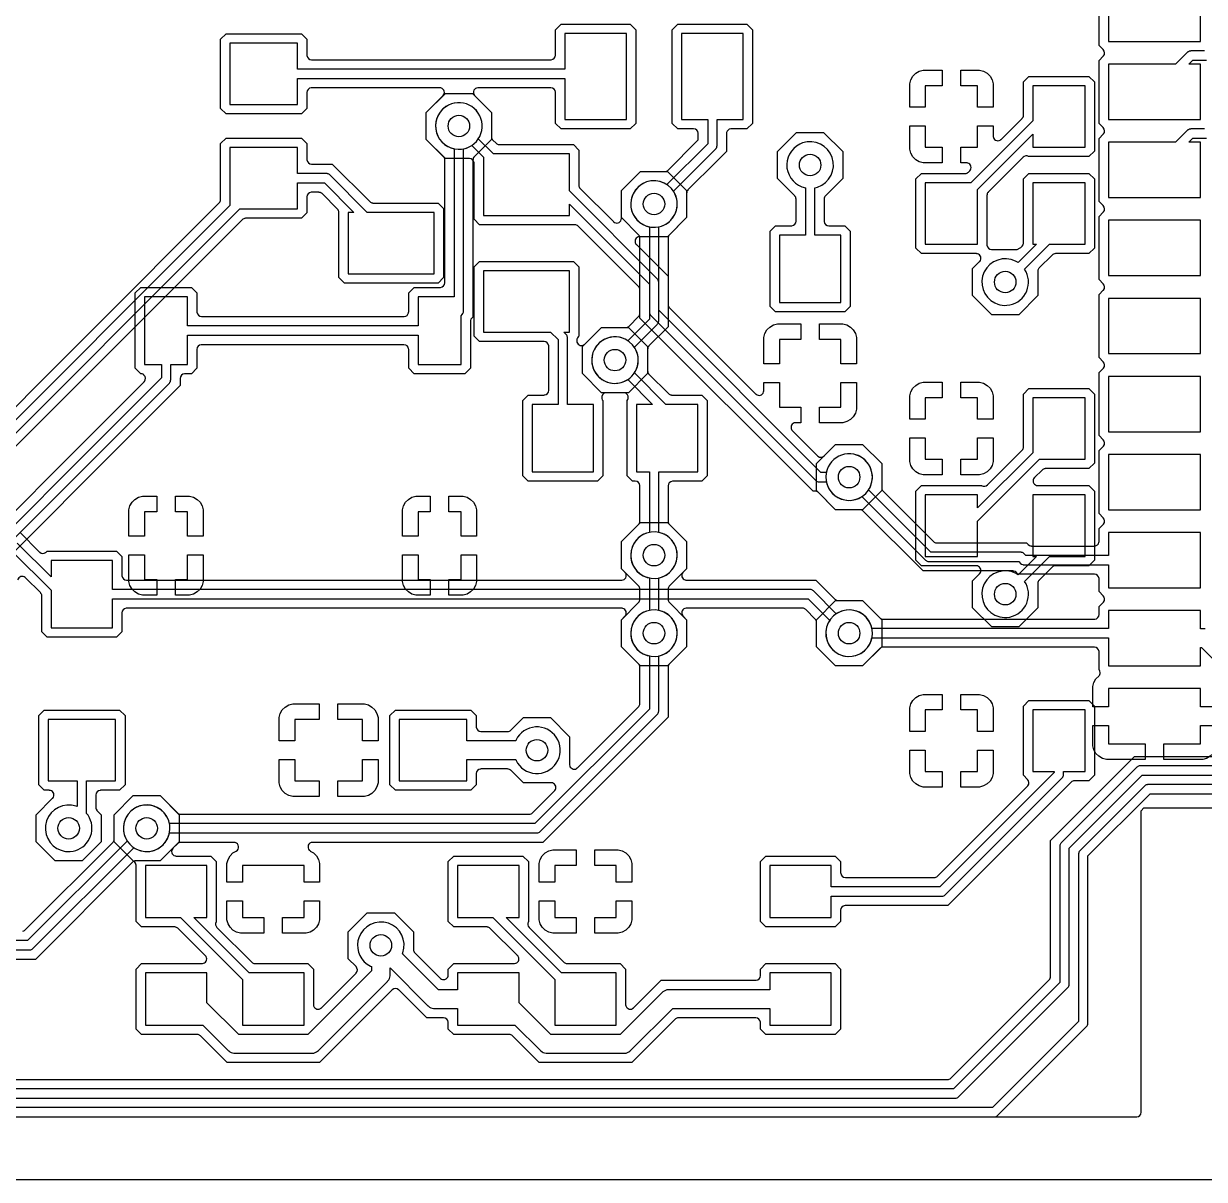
# Model space of a CAD drawing. Header units: millimetres. Extents: x 0 to 122, y 0 to 48.
# Drawn here: x 36.1 to 55.31, y 0 to 18.81 of the extents above; entities that cross this region are included whole.
import ezdxf

# ---------------------------------------------------------------- set-up
doc = ezdxf.new("R2010")
doc.units = ezdxf.units.MM

msp = doc.modelspace()

# ---------------------------------------------------------------- linework, layer by layer
at = {"layer": '16_copper'}
msp.add_lwpolyline([(53.75, 19.42), (53.75, 18.52), (55.25, 18.52), (55.25, 19.42)], dxfattribs=at)
for points in [[(55.504, 7.692), (55.25, 7.692), (55.25, 7.99), (53.75, 7.99), (53.75, 7.692), (53.496, 7.692), (53.496, 8.023), (53.513, 8.088), (53.547, 8.146), (53.594, 8.193, 0.071785), (53.607, 8.21), (53.609, 8.216, 0.200634), (53.603, 8.288), (53.601, 8.293), (53.598, 8.296), (53.598, 8.585), (53.597, 8.591, 0.392588), (53.521, 8.661), (50.083, 8.661), (50.075, 8.66), (50.066, 8.66, 0.087654), (50.042, 8.649), (50.036, 8.644), (50.029, 8.639), (49.75, 8.359), (49.31, 8.359), (48.999, 8.67), (48.999, 9.11), (49.31, 9.421), (49.75, 9.421), (50.029, 9.141), (50.036, 9.136), (50.043, 9.13, 0.087651), (50.067, 9.12), (50.075, 9.12), (50.083, 9.119), (53.521, 9.119), (53.527, 9.119, 0.392588), (53.598, 9.195), (53.598, 9.323), (53.666, 9.391), (53.669, 9.396, 0.39257), (53.666, 9.499), (53.598, 9.567), (53.598, 9.775), (53.597, 9.781, 0.392588), (53.521, 9.851), (52.278, 9.851), (52.249, 9.881, 0.144312), (52.211, 9.901), (52.204, 9.902), (52.195, 9.903), (50.734, 9.903), (49.76, 10.877), (49.753, 10.882), (49.746, 10.888, 0.087651), (49.722, 10.898), (49.714, 10.898), (49.706, 10.899), (49.31, 10.899), (48.999, 11.21), (48.999, 11.65), (49.31, 11.961), (49.75, 11.961), (50.061, 11.65), (50.061, 11.254), (50.062, 11.246), (50.062, 11.237, 0.087654), (50.073, 11.213), (50.078, 11.207), (50.083, 11.2), (50.901, 10.383), (50.907, 10.378), (50.914, 10.372, 0.087651), (50.938, 10.362), (50.946, 10.362), (50.954, 10.36), (52.416, 10.36), (52.446, 10.331, 0.144304), (52.483, 10.31), (52.491, 10.31), (52.499, 10.309), (53.521, 10.309), (53.527, 10.309, 0.334879), (53.595, 10.369), (53.597, 10.374), (53.597, 10.378), (53.597, 10.378), (53.597, 10.38), (53.598, 10.385), (53.598, 10.593), (53.666, 10.661), (53.669, 10.666, 0.39257), (53.666, 10.769), (53.598, 10.837), (53.598, 11.863), (53.666, 11.931), (53.669, 11.936, 0.39257), (53.666, 12.039), (53.598, 12.107), (53.598, 13.133), (53.666, 13.201), (53.669, 13.206, 0.39257), (53.666, 13.309), (53.598, 13.377), (53.598, 14.403), (53.666, 14.471), (53.669, 14.476, 0.39257), (53.666, 14.579), (53.598, 14.647), (53.598, 15.673), (53.666, 15.741), (53.669, 15.746, 0.39257), (53.666, 15.849), (53.598, 15.917), (53.598, 16.943), (53.666, 17.011), (53.669, 17.016, 0.39257), (53.666, 17.119), (53.598, 17.187), (53.598, 18.213), (53.666, 18.281), (53.669, 18.286, 0.39257), (53.666, 18.389), (53.598, 18.457), (53.598, 19.264)], [(55.313, 18.368), (55.091, 18.368), (55.083, 18.366), (55.075, 18.366, 0.087654), (55.05, 18.355), (55.044, 18.351), (55.038, 18.345), (54.842, 18.15), (53.75, 18.15), (53.75, 17.25), (55.25, 17.25), (55.25, 18.15), (55.058, 18.15), (55.123, 18.215), (55.345, 18.215)], [(34.606, 9.099), (38.469, 12.961), (38.474, 12.968), (38.479, 12.974, 0.087651), (38.489, 12.999), (38.49, 13.006), (38.491, 13.015), (38.491, 13.265), (38.765, 13.265), (38.765, 13.739), (42.515, 13.739), (42.515, 13.265), (43.215, 13.265), (43.215, 14.057), (43.234, 14.076, 0.144304), (43.254, 14.114), (43.255, 14.121), (43.256, 14.13), (43.256, 16.774), (43.302, 16.786, 1), (43.058, 17.504), (43.012, 17.485, 0.714263), (43.104, 16.774), (43.104, 14.365), (42.515, 14.365), (42.515, 13.891), (38.765, 13.891), (38.765, 14.365), (38.065, 14.365), (38.065, 13.265), (38.339, 13.265), (38.339, 13.047), (34.499, 9.206)], [(34.52, 9.443), (38.059, 12.983), (38.061, 12.985), (38.063, 12.987, 0.405082), (38.056, 13.092), (38.051, 13.098), (38.048, 13.099), (38.046, 13.101, 0.05375), (38.026, 13.11), (38.017, 13.111), (38.01, 13.112, 0.0129), (38.005, 13.113), (38.002, 13.113), (37.913, 13.202), (37.913, 14.428), (38.002, 14.517), (38.828, 14.517), (38.917, 14.428), (38.917, 14.12), (38.918, 14.114, 0.392588), (38.994, 14.044), (42.286, 14.044), (42.292, 14.044, 0.334879), (42.36, 14.104), (42.362, 14.109), (42.362, 14.112), (42.362, 14.112), (42.362, 14.115), (42.363, 14.12), (42.363, 14.428), (42.452, 14.517), (42.875, 14.517), (42.881, 14.518, 0.392588), (42.951, 14.594), (42.951, 16.592), (42.95, 16.6), (42.95, 16.609, 0.087654), (42.939, 16.633), (42.934, 16.639), (42.929, 16.646), (42.649, 16.925), (42.649, 17.365), (42.96, 17.676), (43.4, 17.676), (43.711, 17.365), (43.711, 16.925), (43.431, 16.646), (43.426, 16.639), (43.42, 16.632, 0.087651), (43.41, 16.608), (43.41, 16.6), (43.409, 16.592), (43.409, 14.035), (43.39, 14.016, 0.144309), (43.369, 13.979), (43.369, 13.971), (43.367, 13.963), (43.367, 13.202), (43.278, 13.113), (42.452, 13.113), (42.363, 13.202), (42.363, 13.51), (42.362, 13.516, 0.392588), (42.286, 13.586), (38.994, 13.586), (38.988, 13.586, 0.392588), (38.917, 13.51), (38.917, 13.202), (38.828, 13.113), (38.72, 13.113), (38.714, 13.112, 0.392588), (38.644, 13.036), (38.644, 12.92), (34.843, 9.12)], [(55.313, 17.098), (55.091, 17.098), (55.083, 17.096), (55.075, 17.096, 0.087654), (55.05, 17.085), (55.044, 17.081), (55.038, 17.075), (54.842, 16.88), (53.75, 16.88), (53.75, 15.98), (55.25, 15.98), (55.25, 16.88), (55.058, 16.88), (55.123, 16.945), (55.345, 16.945)], [(55.325, 8.962), (55.25, 8.962), (55.25, 9.26), (53.75, 9.26), (53.75, 8.966), (49.901, 8.966), (49.889, 9.012, 1), (49.171, 8.768), (49.19, 8.722, 0.714263), (49.901, 8.814), (53.75, 8.814), (53.75, 8.36), (55.25, 8.36), (55.25, 8.658), (55.262, 8.658), (56.162, 7.757)], [(36.086, 4.04, 0.087654), (36.11, 4.051), (36.116, 4.056), (36.123, 4.061), (37.547, 5.485), (37.552, 5.492), (37.558, 5.499, 0.087651), (37.568, 5.523), (37.568, 5.531), (37.569, 5.539), (37.569, 5.935), (37.88, 6.246), (38.32, 6.246), (38.631, 5.935), (38.631, 5.495), (38.32, 5.184), (37.924, 5.184), (37.916, 5.183), (37.907, 5.183, 0.087654), (37.883, 5.172), (37.877, 5.167), (37.87, 5.162), (36.29, 3.581), (31.059, 3.581)], [(32.003, 1.016), (54.204, 1.016), (54.209, 1.017, 0.392588), (54.28, 1.092), (54.28, 6.001), (54.324, 6.045), (72.676, 6.045)]]:
    msp.add_lwpolyline(points, format="xyb", dxfattribs=at)
for points in [[(45.5, 12.804), (45.189, 13.115), (45.189, 13.555), (45.5, 13.866), (45.896, 13.866), (45.904, 13.867), (45.913, 13.867, 0.087654), (45.937, 13.878), (45.943, 13.883), (45.95, 13.888), (46.104, 14.042), (46.109, 14.049), (46.115, 14.056, 0.087651), (46.125, 14.08), (46.125, 14.088), (46.126, 14.096), (46.126, 15.322), (46.125, 15.33), (46.125, 15.339, 0.087654), (46.114, 15.363), (46.109, 15.369), (46.104, 15.376), (45.824, 15.655), (45.824, 16.095), (46.135, 16.406), (46.575, 16.406), (46.886, 16.095), (46.886, 15.655), (46.606, 15.376), (46.601, 15.369), (46.595, 15.362, 0.087651), (46.585, 15.338), (46.585, 15.33), (46.584, 15.322), (46.584, 13.875), (46.273, 13.565), (46.272, 13.563), (46.271, 13.563), (46.27, 13.56), (46.268, 13.558), (46.262, 13.551, 0.087651), (46.252, 13.527), (46.252, 13.519), (46.251, 13.511), (46.251, 13.115), (45.94, 12.804)], [(45.794, 12.963, 0.532534), (46.036, 13.544), (46.409, 13.916), (46.414, 13.923), (46.419, 13.929, 0.087651), (46.429, 13.954), (46.43, 13.961), (46.431, 13.97), (46.431, 15.504), (46.477, 15.516, 1), (46.233, 16.234), (46.187, 16.215, 0.714263), (46.279, 15.504), (46.279, 14.002), (45.929, 13.651), (45.888, 13.675, 1), (45.552, 12.995), (45.598, 12.976, 0.09849), (45.745, 12.957)], [(55.25, 10.53), (53.75, 10.53), (53.75, 10.156), (52.405, 10.156), (52.375, 10.186), (52.368, 10.191), (52.362, 10.196, 0.087651), (52.337, 10.206), (52.33, 10.207), (52.321, 10.208), (50.86, 10.208), (49.846, 11.221), (49.87, 11.262, 1), (49.19, 11.598), (49.171, 11.552, 0.714262), (49.739, 11.114), (50.774, 10.078), (50.781, 10.073), (50.788, 10.067, 0.087651), (50.812, 10.057), (50.82, 10.057), (50.828, 10.056), (52.29, 10.056), (52.319, 10.026, 0.144304), (52.357, 10.006), (52.364, 10.005), (52.373, 10.004), (53.75, 10.004), (53.75, 9.63), (55.25, 9.63)], [(46.135, 8.359), (45.824, 8.67), (45.824, 9.11), (46.104, 9.389), (46.109, 9.396), (46.115, 9.403, 0.087651), (46.125, 9.427), (46.125, 9.435), (46.126, 9.443), (46.126, 9.607), (46.125, 9.615), (46.125, 9.624, 0.087654), (46.114, 9.648), (46.109, 9.654), (46.104, 9.661), (45.824, 9.94), (45.824, 10.38), (46.135, 10.691), (46.575, 10.691), (46.886, 10.38), (46.886, 9.94), (46.606, 9.661), (46.601, 9.654), (46.595, 9.647, 0.087651), (46.585, 9.623), (46.585, 9.615), (46.584, 9.607), (46.584, 9.443), (46.585, 9.435), (46.585, 9.426, 0.087654), (46.596, 9.402), (46.601, 9.396), (46.606, 9.389), (46.886, 9.11), (46.886, 8.67), (46.575, 8.359)], [(46.429, 8.518, 0.818106), (46.431, 9.261), (46.431, 9.789), (46.477, 9.801, 1), (46.233, 10.519), (46.187, 10.5, 0.714263), (46.279, 9.789), (46.279, 9.261), (46.233, 9.249, 0.876976), (46.38, 8.512)], [(29.284, 3.438, 0.301666), (29.581, 3.734), (36.195, 3.734), (36.203, 3.735), (36.212, 3.736, 0.087654), (36.236, 3.746), (36.242, 3.751), (36.249, 3.756), (37.891, 5.399), (37.932, 5.375, 1), (38.268, 6.055), (38.222, 6.074, 0.714262), (37.784, 5.506), (36.163, 3.886), (29.581, 3.886), (29.569, 3.932, 1), (28.851, 3.688), (28.87, 3.642, 0.303347), (29.235, 3.432)]]:
    msp.add_lwpolyline(points, format="xyb", close=True, dxfattribs=at)
for points in [[(55.25, 15.61), (53.75, 15.61), (53.75, 14.71), (55.25, 14.71)], [(55.25, 14.34), (53.75, 14.34), (53.75, 13.44), (55.25, 13.44)], [(55.25, 13.07), (53.75, 13.07), (53.75, 12.17), (55.25, 12.17)], [(55.25, 11.8), (53.75, 11.8), (53.75, 10.9), (55.25, 10.9)], [(37.811, 10.467), (37.811, 10.898), (37.828, 10.963), (37.862, 11.021), (37.909, 11.068), (37.967, 11.102), (38.032, 11.119), (38.263, 11.119), (38.263, 10.865), (38.065, 10.865), (38.065, 10.467)], [(38.765, 10.467), (38.765, 10.865), (38.567, 10.865), (38.567, 11.119), (38.798, 11.119), (38.863, 11.102), (38.921, 11.068), (38.968, 11.021), (39.002, 10.963), (39.019, 10.898), (39.019, 10.467)], [(42.261, 10.467), (42.261, 10.898), (42.278, 10.963), (42.312, 11.021), (42.359, 11.068), (42.417, 11.102), (42.482, 11.119), (42.713, 11.119), (42.713, 10.865), (42.515, 10.865), (42.515, 10.467)], [(43.215, 10.467), (43.215, 10.865), (43.017, 10.865), (43.017, 11.119), (43.248, 11.119), (43.313, 11.102), (43.371, 11.068), (43.418, 11.021), (43.452, 10.963), (43.469, 10.898), (43.469, 10.467)], [(38.032, 9.511), (37.967, 9.528), (37.909, 9.562), (37.862, 9.609), (37.828, 9.667), (37.811, 9.732), (37.811, 10.163), (38.065, 10.163), (38.065, 9.765), (38.263, 9.765), (38.263, 9.511)], [(38.567, 9.511), (38.567, 9.765), (38.765, 9.765), (38.765, 10.163), (39.019, 10.163), (39.019, 9.732), (39.002, 9.667), (38.968, 9.609), (38.921, 9.562), (38.863, 9.528), (38.798, 9.511)], [(42.482, 9.511), (42.417, 9.528), (42.359, 9.562), (42.312, 9.609), (42.278, 9.667), (42.261, 9.732), (42.261, 10.163), (42.515, 10.163), (42.515, 9.765), (42.713, 9.765), (42.713, 9.511)], [(43.017, 9.511), (43.017, 9.765), (43.215, 9.765), (43.215, 10.163), (43.469, 10.163), (43.469, 9.732), (43.452, 9.667), (43.418, 9.609), (43.371, 9.562), (43.313, 9.528), (43.248, 9.511)], [(53.717, 6.836), (53.652, 6.853), (53.594, 6.887), (53.547, 6.934), (53.513, 6.992), (53.496, 7.057), (53.496, 7.388), (53.75, 7.388), (53.75, 7.09), (54.348, 7.09), (54.348, 6.836)], [(54.652, 6.836), (54.652, 7.09), (55.25, 7.09), (55.25, 7.388), (55.504, 7.388), (55.504, 7.057), (55.487, 6.992), (55.453, 6.934), (55.406, 6.887), (55.348, 6.853), (55.283, 6.836)]]:
    msp.add_lwpolyline(points, close=True, dxfattribs=at)
at = {"layer": '1_copper'}
for points in [[(49.31, 10.899), (49.031, 11.179), (49.024, 11.184), (49.017, 11.19, 0.087651), (48.993, 11.2), (48.985, 11.2), (48.977, 11.201), (48.945, 11.201), (46.126, 14.02), (46.126, 14.479), (46.125, 14.487), (46.125, 14.496, 0.087654), (46.114, 14.52), (46.109, 14.526), (46.104, 14.533), (45.121, 15.515), (45.115, 15.52), (45.108, 15.526, 0.087651), (45.084, 15.536), (45.076, 15.536), (45.068, 15.538), (43.517, 15.538), (43.428, 15.627), (43.428, 16.538), (43.427, 16.544, 0.392588), (43.351, 16.614), (42.96, 16.614), (42.649, 16.925), (42.649, 17.365), (42.921, 17.636), (42.923, 17.639), (42.925, 17.64, 0.54841), (42.888, 17.764), (42.879, 17.765), (42.872, 17.766, 0.01577), (42.867, 17.766), (40.784, 17.766), (40.778, 17.766, 0.392588), (40.707, 17.69), (40.707, 17.432), (40.618, 17.343), (39.392, 17.343), (39.303, 17.432), (39.303, 18.558), (39.392, 18.647), (40.618, 18.647), (40.707, 18.558), (40.707, 18.3), (40.708, 18.294, 0.392588), (40.784, 18.224), (44.676, 18.224), (44.682, 18.224, 0.392588), (44.753, 18.3), (44.753, 18.713), (44.842, 18.802), (45.968, 18.802), (46.057, 18.713), (46.057, 17.187), (45.968, 17.098), (44.842, 17.098), (44.753, 17.187), (44.753, 17.69), (44.752, 17.696, 0.392588), (44.676, 17.766), (43.493, 17.766), (43.49, 17.766), (43.487, 17.766, 0.54841), (43.426, 17.653), (43.432, 17.646), (43.436, 17.64, 0.015772), (43.439, 17.636), (43.711, 17.365), (43.711, 16.969), (43.712, 16.961), (43.712, 16.952, 0.087664), (43.723, 16.928), (43.728, 16.922), (43.733, 16.915), (43.784, 16.865), (43.79, 16.86), (43.797, 16.854, 0.087651), (43.821, 16.844), (43.829, 16.844), (43.837, 16.842), (45.043, 16.842), (45.132, 16.753), (45.132, 16.182), (45.134, 16.174), (45.134, 16.166, 0.087654), (45.145, 16.141), (45.149, 16.136), (45.155, 16.129), (45.694, 15.589), (45.697, 15.587), (45.698, 15.585, 0.54841), (45.822, 15.622), (45.823, 15.631), (45.824, 15.638, 0.01577), (45.824, 15.643), (45.824, 16.095), (46.135, 16.406), (46.531, 16.406), (46.539, 16.407), (46.548, 16.407, 0.087654), (46.572, 16.418), (46.578, 16.423), (46.585, 16.428), (47.054, 16.897), (47.059, 16.904), (47.065, 16.911, 0.087651), (47.075, 16.935), (47.075, 16.943), (47.076, 16.951), (47.076, 17.021), (47.076, 17.027, 0.392588), (47, 17.098), (46.742, 17.098), (46.653, 17.187), (46.653, 18.713), (46.742, 18.802), (47.868, 18.802), (47.957, 18.713), (47.957, 17.187), (47.868, 17.098), (47.61, 17.098), (47.604, 17.097, 0.334879), (47.536, 17.037), (47.534, 17.032), (47.534, 17.029), (47.534, 17.028), (47.534, 17.027), (47.534, 17.021), (47.534, 16.73), (47.377, 16.574), (47.377, 16.574), (46.908, 16.105), (46.903, 16.098), (46.897, 16.091, 0.087651), (46.887, 16.067), (46.887, 16.059), (46.886, 16.051), (46.886, 15.655), (46.575, 15.344), (46.123, 15.344), (46.12, 15.344), (46.117, 15.344, 0.54841), (46.056, 15.231), (46.062, 15.224), (46.066, 15.218, 0.015772), (46.069, 15.214), (46.584, 14.7), (46.584, 14.241), (46.585, 14.233), (46.585, 14.224, 0.087654), (46.596, 14.2), (46.601, 14.194), (46.606, 14.187), (48.011, 12.782), (48.013, 12.781), (48.015, 12.779, 0.54841), (48.138, 12.816), (48.139, 12.824), (48.141, 12.831, 0.01577), (48.141, 12.836), (48.141, 12.968), (48.395, 12.968), (48.395, 12.57), (48.743, 12.57), (48.743, 12.316), (48.661, 12.316), (48.658, 12.316), (48.656, 12.316, 0.54841), (48.595, 12.203), (48.6, 12.196), (48.604, 12.189, 0.015772), (48.607, 12.186), (49.018, 11.776), (49.022, 11.772, 0.39257), (49.125, 11.776), (49.31, 11.961), (49.75, 11.961), (50.061, 11.65), (50.061, 11.21), (49.75, 10.899)], [(46.429, 15.503, 0.532534), (46.671, 16.084), (47.359, 16.771), (47.364, 16.778), (47.369, 16.784, 0.087651), (47.379, 16.809), (47.38, 16.816), (47.381, 16.825), (47.381, 17.25), (47.805, 17.25), (47.805, 18.65), (46.805, 18.65), (46.805, 17.25), (47.229, 17.25), (47.229, 16.857), (46.564, 16.191), (46.523, 16.215, 1), (46.187, 15.535), (46.233, 15.516, 0.09849), (46.38, 15.497)], [(51.85, 14.074), (51.539, 14.385), (51.539, 14.825), (51.652, 14.938), (51.654, 14.94), (51.656, 14.942, 0.54841), (51.619, 15.065), (51.61, 15.066), (51.603, 15.067, 0.015781), (51.598, 15.068), (50.707, 15.068), (50.618, 15.157), (50.618, 16.283), (50.707, 16.372), (51.418, 16.372), (51.426, 16.374), (51.434, 16.374, 0.069383), (51.459, 16.385), (51.464, 16.389), (51.471, 16.395), (51.493, 16.416, 0.572911), (51.459, 16.543), (51.451, 16.544), (51.444, 16.546, 0.015791), (51.439, 16.546), (51.347, 16.546), (51.347, 16.8), (51.62, 16.8), (51.62, 17.148), (51.874, 17.148), (51.874, 16.981), (51.874, 16.978), (51.874, 16.976, 0.54841), (51.987, 16.915), (51.994, 16.92), (52.001, 16.924, 0.015772), (52.004, 16.927), (52.345, 17.269), (52.348, 17.272), (52.349, 17.273), (52.351, 17.276), (52.356, 17.282, 0.01577), (52.358, 17.286), (52.36, 17.29), (52.361, 17.291), (52.362, 17.296), (52.365, 17.302, 0.015767), (52.366, 17.306), (52.366, 17.31), (52.367, 17.312), (52.367, 17.317), (52.368, 17.322), (52.368, 17.863), (52.457, 17.952), (53.433, 17.952), (53.522, 17.863), (53.522, 16.737), (53.433, 16.648), (52.453, 16.648), (52.45, 16.65, 0.332584), (52.36, 16.637), (51.795, 16.071), (51.79, 16.065), (51.784, 16.058, 0.087651), (51.774, 16.034), (51.774, 16.026), (51.772, 16.018), (51.772, 15.212), (51.773, 15.206, 0.392588), (51.849, 15.136), (52.246, 15.136), (52.254, 15.137), (52.263, 15.137, 0.087664), (52.287, 15.148), (52.293, 15.153), (52.3, 15.158, 0.33033), (52.366, 15.241), (52.366, 15.249), (52.368, 15.257), (52.368, 16.283), (52.457, 16.372), (53.433, 16.372), (53.522, 16.283), (53.522, 15.157), (53.433, 15.068), (52.887, 15.068), (52.879, 15.066), (52.871, 15.066, 0.087654), (52.846, 15.055), (52.841, 15.051), (52.834, 15.045), (52.623, 14.835), (52.618, 14.828), (52.612, 14.821, 0.087664), (52.602, 14.797), (52.602, 14.789), (52.601, 14.781), (52.601, 14.385), (52.29, 14.074)], [(49.604, 11.058, 1), (49.456, 11.802), (49.408, 11.789, 0.2663), (49.159, 11.506), (49.072, 11.506), (46.431, 14.147), (46.431, 14.605), (46.43, 14.613), (46.429, 14.622, 0.087654), (46.419, 14.646), (46.414, 14.652), (46.409, 14.659), (44.98, 16.088), (44.98, 16.69), (43.743, 16.69), (43.496, 16.936), (43.52, 16.977, 1), (42.84, 17.313), (42.821, 17.267, 0.714262), (43.389, 16.829), (43.58, 16.637), (43.58, 15.69), (44.98, 15.69), (44.98, 15.872), (46.279, 14.573), (46.279, 14.115), (46.28, 14.107), (46.281, 14.098, 0.087654), (46.291, 14.074), (46.296, 14.068), (46.301, 14.061), (48.986, 11.376), (48.993, 11.371), (48.999, 11.366, 0.087651), (49.024, 11.356), (49.031, 11.355), (49.04, 11.354), (49.159, 11.354), (49.171, 11.308, 0.339454), (49.555, 11.052)], [(48.332, 14.118), (48.243, 14.207), (48.243, 15.433), (48.332, 15.522), (48.59, 15.522), (48.596, 15.523, 0.392588), (48.666, 15.599), (48.666, 15.957), (48.666, 15.963, 0.000083), (48.666, 15.963), (48.665, 15.965), (48.665, 15.974, 0.087654), (48.654, 15.998), (48.649, 16.004), (48.644, 16.011), (48.364, 16.29), (48.364, 16.73), (48.675, 17.041), (49.115, 17.041), (49.426, 16.73), (49.426, 16.29), (49.146, 16.011), (49.141, 16.004), (49.135, 15.997, 0.087651), (49.125, 15.973), (49.125, 15.965), (49.124, 15.957), (49.124, 15.599), (49.124, 15.593, 0.392588), (49.2, 15.522), (49.458, 15.522), (49.547, 15.433), (49.547, 14.207), (49.458, 14.118)], [(49.395, 15.37), (48.971, 15.37), (48.971, 16.139), (49.017, 16.151, 1), (48.773, 16.869), (48.727, 16.85, 0.714263), (48.819, 16.139), (48.819, 15.37), (48.395, 15.37), (48.395, 14.27), (49.395, 14.27)], [(52.144, 14.233, 0.532534), (52.386, 14.814), (52.793, 15.22), (53.37, 15.22), (53.37, 16.22), (52.52, 16.22), (52.52, 15.22), (52.577, 15.22), (52.279, 14.921), (52.238, 14.945, 1), (51.902, 14.265), (51.948, 14.246, 0.09849), (52.095, 14.227)], [(45.37, 12.615), (44.946, 12.615), (44.946, 13.7), (44.945, 13.708), (44.944, 13.717, 0.087654), (44.934, 13.741), (44.929, 13.747), (44.924, 13.754), (44.888, 13.79), (44.98, 13.79), (44.98, 14.79), (43.58, 14.79), (43.58, 13.79), (44.672, 13.79), (44.794, 13.668), (44.794, 12.615), (44.37, 12.615), (44.37, 11.515), (45.37, 11.515)], [(46.429, 9.788, 0.818106), (46.431, 10.531), (46.431, 11.515), (47.07, 11.515), (47.07, 12.615), (46.548, 12.615), (46.036, 13.126), (46.06, 13.167, 1), (45.38, 13.503), (45.361, 13.457, 0.714262), (45.929, 13.019), (46.332, 12.615), (46.07, 12.615), (46.07, 11.515), (46.279, 11.515), (46.279, 10.531), (46.233, 10.519, 0.876976), (46.38, 9.782)], [(51.85, 8.994), (51.539, 9.305), (51.539, 9.745), (51.652, 9.858), (51.654, 9.86), (51.656, 9.862, 0.54841), (51.619, 9.985), (51.61, 9.986), (51.603, 9.987, 0.015781), (51.598, 9.988), (50.707, 9.988), (50.618, 10.077), (50.618, 11.203), (50.707, 11.292), (51.687, 11.292), (51.69, 11.29, 0.280664), (51.78, 11.303), (52.345, 11.869), (52.35, 11.875), (52.356, 11.882, 0.087651), (52.366, 11.906), (52.366, 11.914), (52.368, 11.922), (52.368, 12.783), (52.457, 12.872), (53.433, 12.872), (53.522, 12.783), (53.522, 11.657), (53.433, 11.568), (52.722, 11.568), (52.714, 11.566), (52.706, 11.566, 0.087654), (52.681, 11.555), (52.676, 11.551), (52.669, 11.545), (52.546, 11.422), (52.544, 11.42), (52.542, 11.418, 0.54841), (52.579, 11.295), (52.588, 11.294), (52.595, 11.293, 0.01577), (52.6, 11.292), (53.433, 11.292), (53.522, 11.203), (53.522, 10.077), (53.433, 9.988), (52.887, 9.988), (52.879, 9.986), (52.871, 9.986, 0.087654), (52.846, 9.975), (52.841, 9.971), (52.834, 9.965), (52.623, 9.755), (52.622, 9.753), (52.621, 9.753), (52.62, 9.75), (52.618, 9.748), (52.612, 9.741, 0.087651), (52.602, 9.717), (52.602, 9.709), (52.601, 9.701), (52.601, 9.305), (52.29, 8.994)], [(52.144, 9.153, 0.532534), (52.386, 9.734), (52.793, 10.14), (53.37, 10.14), (53.37, 11.14), (52.52, 11.14), (52.52, 10.14), (52.577, 10.14), (52.279, 9.841), (52.238, 9.865, 1), (51.902, 9.185), (51.948, 9.166, 0.09849), (52.095, 9.147)], [(38.174, 5.343, 0.301666), (38.471, 5.639), (44.45, 5.639), (44.458, 5.64), (44.467, 5.641, 0.087654), (44.491, 5.651), (44.497, 5.656), (44.504, 5.661), (46.409, 7.566), (46.414, 7.573), (46.419, 7.579, 0.087651), (46.429, 7.604), (46.43, 7.611), (46.431, 7.62), (46.431, 8.519), (46.477, 8.531, 1), (46.233, 9.249), (46.187, 9.23, 0.714263), (46.279, 8.519), (46.279, 7.652), (44.418, 5.791), (38.471, 5.791), (38.459, 5.837, 1), (37.741, 5.593), (37.76, 5.547, 0.303347), (38.125, 5.337)], [(48.177, 4.108), (48.088, 4.197), (48.088, 5.173), (48.177, 5.262), (49.303, 5.262), (49.392, 5.173), (49.392, 4.99), (49.393, 4.984, 0.392588), (49.469, 4.914), (50.914, 4.914), (50.922, 4.915), (50.931, 4.915, 0.087654), (50.955, 4.926), (50.961, 4.931), (50.968, 4.936), (52.434, 6.402), (52.438, 6.407, 0.39257), (52.434, 6.51), (52.368, 6.577), (52.368, 7.703), (52.457, 7.792), (53.433, 7.792), (53.522, 7.703), (53.522, 6.577), (53.433, 6.488), (53.197, 6.488), (53.189, 6.486), (53.181, 6.486, 0.087654), (53.156, 6.475), (53.151, 6.471), (53.144, 6.465), (51.135, 4.456), (49.469, 4.456), (49.463, 4.456, 0.392588), (49.392, 4.38), (49.392, 4.197), (49.303, 4.108)], [(36.61, 5.184), (36.299, 5.495), (36.299, 5.935), (36.567, 6.203), (36.569, 6.205), (36.571, 6.207, 0.54841), (36.534, 6.33), (36.525, 6.331), (36.518, 6.332, 0.01577), (36.513, 6.333), (36.432, 6.333), (36.343, 6.422), (36.343, 7.548), (36.432, 7.637), (37.658, 7.637), (37.747, 7.548), (37.747, 6.422), (37.658, 6.333), (37.35, 6.333), (37.344, 6.332, 0.392588), (37.274, 6.256), (37.274, 6.053), (37.275, 6.045), (37.275, 6.036, 0.087654), (37.286, 6.012), (37.291, 6.006), (37.296, 5.999), (37.361, 5.935), (37.361, 5.495), (37.05, 5.184)], [(49.24, 4.609), (51.04, 4.609), (51.048, 4.61), (51.057, 4.611, 0.087654), (51.081, 4.621), (51.087, 4.626), (51.094, 4.631), (52.999, 6.536), (53.004, 6.543), (53.009, 6.549, 0.087651), (53.019, 6.574), (53.02, 6.581), (53.021, 6.59), (53.021, 6.64), (53.37, 6.64), (53.37, 7.64), (52.52, 7.64), (52.52, 6.64), (52.869, 6.64), (52.869, 6.622), (51.008, 4.761), (49.24, 4.761), (49.24, 5.11), (48.24, 5.11), (48.24, 4.26), (49.24, 4.26)], [(36.904, 5.343, 0.493145), (37.17, 5.883), (37.145, 5.926), (37.121, 5.957), (37.121, 6.485), (37.595, 6.485), (37.595, 7.485), (36.495, 7.485), (36.495, 6.485), (36.969, 6.485), (36.969, 6.067), (36.952, 6.074, 1), (36.708, 5.356), (36.756, 5.343, 0.065542), (36.855, 5.337)], [(43.31, 6.833), (44.104, 6.833), (44.11, 6.817, 1), (44.79, 7.153), (44.765, 7.196, 0.577351), (44.11, 7.153), (44.104, 7.137), (43.31, 7.137), (43.31, 7.485), (42.21, 7.485), (42.21, 6.485), (43.31, 6.485)], [(40.792, 2.053), (40.798, 2.053, 0.153128), (40.882, 2.087), (40.894, 2.097), (42.018, 3.221), (42.021, 3.226), (42.026, 3.23, 0.153125), (42.062, 3.313), (42.062, 3.329), (42.062, 3.442), (42.677, 2.827), (42.682, 2.824), (42.686, 2.819, 0.153125), (42.769, 2.783), (42.785, 2.783), (43.16, 2.783), (43.16, 2.51), (44.093, 2.51), (44.506, 2.097), (44.51, 2.094), (44.514, 2.09, 0.153125), (44.598, 2.054), (44.614, 2.053), (45.866, 2.053), (45.872, 2.053), (45.878, 2.053, 0.153128), (45.962, 2.087), (45.974, 2.097), (46.659, 2.783), (48.24, 2.783), (48.24, 2.51), (49.24, 2.51), (49.24, 3.36), (48.24, 3.36), (48.24, 3.087), (46.596, 3.087), (46.59, 3.087), (46.585, 3.087, 0.153128), (46.5, 3.053), (46.488, 3.043), (45.803, 2.358), (44.677, 2.358), (44.16, 2.874), (44.16, 3.36), (43.16, 3.36), (43.16, 3.087), (42.848, 3.087), (42.263, 3.673), (42.269, 3.688, 1), (41.551, 3.932), (41.538, 3.884, 0.339455), (41.742, 3.47), (41.758, 3.464), (41.758, 3.392), (40.723, 2.358), (39.597, 2.358), (39.08, 2.874), (39.08, 3.36), (38.08, 3.36), (38.08, 2.51), (39.013, 2.51), (39.426, 2.097), (39.43, 2.094), (39.434, 2.09, 0.153125), (39.518, 2.054), (39.534, 2.053), (40.786, 2.053)]]:
    msp.add_lwpolyline(points, format="xyb", close=True, dxfattribs=at)
for points in [[(45.905, 18.65), (44.905, 18.65), (44.905, 18.071), (40.555, 18.071), (40.555, 18.495), (39.455, 18.495), (39.455, 17.495), (40.555, 17.495), (40.555, 17.919), (44.905, 17.919), (44.905, 17.25), (45.905, 17.25)], [(50.516, 17.452), (50.516, 17.833), (50.533, 17.898), (50.567, 17.956), (50.614, 18.003), (50.672, 18.037), (50.737, 18.054), (51.043, 18.054), (51.043, 17.8), (50.77, 17.8), (50.77, 17.452)], [(51.62, 17.452), (51.62, 17.8), (51.347, 17.8), (51.347, 18.054), (51.653, 18.054), (51.718, 18.037), (51.776, 18.003), (51.823, 17.956), (51.857, 17.898), (51.874, 17.833), (51.874, 17.452)], [(51.62, 16.112), (52.52, 17.012), (52.52, 16.8), (53.37, 16.8), (53.37, 17.8), (52.52, 17.8), (52.52, 17.228), (51.512, 16.22), (50.77, 16.22), (50.77, 15.22), (51.62, 15.22)], [(50.737, 16.546), (50.672, 16.563), (50.614, 16.597), (50.567, 16.644), (50.533, 16.702), (50.516, 16.767), (50.516, 17.148), (50.77, 17.148), (50.77, 16.8), (51.043, 16.8), (51.043, 16.546)], [(48.141, 13.272), (48.141, 13.703), (48.158, 13.768), (48.192, 13.826), (48.239, 13.873), (48.297, 13.907), (48.362, 13.924), (48.743, 13.924), (48.743, 13.67), (48.395, 13.67), (48.395, 13.272)], [(49.395, 13.272), (49.395, 13.67), (49.047, 13.67), (49.047, 13.924), (49.428, 13.924), (49.493, 13.907), (49.551, 13.873), (49.598, 13.826), (49.632, 13.768), (49.649, 13.703), (49.649, 13.272)], [(49.047, 12.316), (49.047, 12.57), (49.395, 12.57), (49.395, 12.968), (49.649, 12.968), (49.649, 12.537), (49.632, 12.472), (49.598, 12.414), (49.551, 12.367), (49.493, 12.333), (49.428, 12.316)], [(50.516, 12.372), (50.516, 12.753), (50.533, 12.818), (50.567, 12.876), (50.614, 12.923), (50.672, 12.957), (50.737, 12.974), (51.043, 12.974), (51.043, 12.72), (50.77, 12.72), (50.77, 12.372)], [(51.62, 12.372), (51.62, 12.72), (51.347, 12.72), (51.347, 12.974), (51.653, 12.974), (51.718, 12.957), (51.776, 12.923), (51.823, 12.876), (51.857, 12.818), (51.874, 12.753), (51.874, 12.372)], [(51.62, 10.712), (52.628, 11.72), (53.37, 11.72), (53.37, 12.72), (52.52, 12.72), (52.52, 11.828), (51.62, 10.928), (51.62, 11.14), (50.77, 11.14), (50.77, 10.14), (51.62, 10.14)], [(50.737, 11.466), (50.672, 11.483), (50.614, 11.517), (50.567, 11.564), (50.533, 11.622), (50.516, 11.687), (50.516, 12.068), (50.77, 12.068), (50.77, 11.72), (51.043, 11.72), (51.043, 11.466)], [(51.347, 11.466), (51.347, 11.72), (51.62, 11.72), (51.62, 12.068), (51.874, 12.068), (51.874, 11.687), (51.857, 11.622), (51.823, 11.564), (51.776, 11.517), (51.718, 11.483), (51.653, 11.466)], [(50.516, 7.292), (50.516, 7.673), (50.533, 7.738), (50.567, 7.796), (50.614, 7.843), (50.672, 7.877), (50.737, 7.894), (51.043, 7.894), (51.043, 7.64), (50.77, 7.64), (50.77, 7.292)], [(51.62, 7.292), (51.62, 7.64), (51.347, 7.64), (51.347, 7.894), (51.653, 7.894), (51.718, 7.877), (51.776, 7.843), (51.823, 7.796), (51.857, 7.738), (51.874, 7.673), (51.874, 7.292)], [(40.256, 7.137), (40.256, 7.518), (40.273, 7.583), (40.307, 7.641), (40.354, 7.688), (40.412, 7.722), (40.477, 7.739), (40.908, 7.739), (40.908, 7.485), (40.51, 7.485), (40.51, 7.137)], [(41.61, 7.137), (41.61, 7.485), (41.212, 7.485), (41.212, 7.739), (41.643, 7.739), (41.708, 7.722), (41.766, 7.688), (41.813, 7.641), (41.847, 7.583), (41.864, 7.518), (41.864, 7.137)], [(50.737, 6.386), (50.672, 6.403), (50.614, 6.437), (50.567, 6.484), (50.533, 6.542), (50.516, 6.607), (50.516, 6.988), (50.77, 6.988), (50.77, 6.64), (51.043, 6.64), (51.043, 6.386)], [(51.347, 6.386), (51.347, 6.64), (51.62, 6.64), (51.62, 6.988), (51.874, 6.988), (51.874, 6.607), (51.857, 6.542), (51.823, 6.484), (51.776, 6.437), (51.718, 6.403), (51.653, 6.386)], [(40.477, 6.231), (40.412, 6.248), (40.354, 6.282), (40.307, 6.329), (40.273, 6.387), (40.256, 6.452), (40.256, 6.833), (40.51, 6.833), (40.51, 6.485), (40.908, 6.485), (40.908, 6.231)], [(41.212, 6.231), (41.212, 6.485), (41.61, 6.485), (41.61, 6.833), (41.864, 6.833), (41.864, 6.452), (41.847, 6.387), (41.813, 6.329), (41.766, 6.282), (41.708, 6.248), (41.643, 6.231)], [(44.486, 4.837), (44.486, 5.143), (44.503, 5.208), (44.537, 5.266), (44.584, 5.313), (44.642, 5.347), (44.707, 5.364), (45.088, 5.364), (45.088, 5.11), (44.74, 5.11), (44.74, 4.837)], [(45.74, 4.837), (45.74, 5.11), (45.392, 5.11), (45.392, 5.364), (45.773, 5.364), (45.838, 5.347), (45.896, 5.313), (45.943, 5.266), (45.977, 5.208), (45.994, 5.143), (45.994, 4.837)], [(40.66, 3.36), (39.768, 3.36), (38.868, 4.26), (39.08, 4.26), (39.08, 5.11), (38.08, 5.11), (38.08, 4.26), (38.652, 4.26), (39.66, 3.252), (39.66, 2.51), (40.66, 2.51)], [(45.74, 3.36), (44.848, 3.36), (43.948, 4.26), (44.16, 4.26), (44.16, 5.11), (43.16, 5.11), (43.16, 4.26), (43.732, 4.26), (44.74, 3.252), (44.74, 2.51), (45.74, 2.51)], [(39.627, 4.006), (39.562, 4.023), (39.504, 4.057), (39.457, 4.104), (39.423, 4.162), (39.406, 4.227), (39.406, 4.533), (39.66, 4.533), (39.66, 4.26), (40.008, 4.26), (40.008, 4.006)], [(40.312, 4.006), (40.312, 4.26), (40.66, 4.26), (40.66, 4.533), (40.914, 4.533), (40.914, 4.227), (40.897, 4.162), (40.863, 4.104), (40.816, 4.057), (40.758, 4.023), (40.693, 4.006)], [(44.707, 4.006), (44.642, 4.023), (44.584, 4.057), (44.537, 4.104), (44.503, 4.162), (44.486, 4.227), (44.486, 4.533), (44.74, 4.533), (44.74, 4.26), (45.088, 4.26), (45.088, 4.006)], [(45.392, 4.006), (45.392, 4.26), (45.74, 4.26), (45.74, 4.533), (45.994, 4.533), (45.994, 4.227), (45.977, 4.162), (45.943, 4.104), (45.896, 4.057), (45.838, 4.023), (45.773, 4.006)]]:
    msp.add_lwpolyline(points, close=True, dxfattribs=at)
for points in [[(35.068, 11.681), (39.28, 15.894), (39.285, 15.9), (39.291, 15.907, 0.087651), (39.301, 15.931), (39.301, 15.939), (39.301, 15.939, 0.009516), (39.302, 15.942), (39.303, 15.947), (39.303, 16.858), (39.392, 16.947), (40.618, 16.947), (40.707, 16.858), (40.707, 16.6), (40.708, 16.594, 0.392588), (40.784, 16.524), (41.12, 16.524), (41.729, 15.915), (41.735, 15.91), (41.742, 15.904, 0.087651), (41.766, 15.894), (41.774, 15.894), (41.782, 15.892), (42.843, 15.892), (42.932, 15.803), (42.932, 14.677), (42.843, 14.588), (41.317, 14.588), (41.228, 14.677), (41.228, 15.738), (41.226, 15.746), (41.226, 15.754, 0.087654), (41.215, 15.779), (41.211, 15.784), (41.205, 15.791), (40.953, 16.044), (40.946, 16.049), (40.939, 16.055, 0.087654), (40.915, 16.065), (40.907, 16.065), (40.899, 16.066), (40.784, 16.066), (40.778, 16.066, 0.392588), (40.707, 15.99), (40.707, 15.732), (40.618, 15.643), (39.707, 15.643), (39.699, 15.641), (39.691, 15.641, 0.087654), (39.666, 15.63), (39.661, 15.626), (39.654, 15.62), (35.391, 11.358)], [(35.194, 11.376), (39.613, 15.795), (40.555, 15.795), (40.555, 16.219), (40.993, 16.219), (41.472, 15.74), (41.38, 15.74), (41.38, 14.74), (42.78, 14.74), (42.78, 15.74), (41.688, 15.74), (41.079, 16.349), (41.072, 16.354), (41.066, 16.359, 0.087651), (41.041, 16.369), (41.034, 16.37), (41.025, 16.371), (40.555, 16.371), (40.555, 16.795), (39.455, 16.795), (39.455, 15.853), (35.108, 11.506)], [(36.034, 10.532), (36.357, 10.21), (36.361, 10.207, 0.334948), (36.452, 10.201), (36.457, 10.203, 0.021969), (36.464, 10.21), (36.482, 10.227), (37.608, 10.227), (37.697, 10.138), (37.697, 9.83), (37.698, 9.824, 0.392588), (37.774, 9.754), (45.827, 9.754), (45.83, 9.754), (45.833, 9.754, 0.548396), (45.894, 9.867), (45.888, 9.874), (45.884, 9.88, 0.015772), (45.881, 9.884), (45.824, 9.94), (45.824, 10.38), (46.104, 10.659), (46.109, 10.666), (46.115, 10.673, 0.087651), (46.125, 10.697), (46.125, 10.705), (46.126, 10.713), (46.126, 11.286), (46.126, 11.292, 0.392588), (46.05, 11.363), (46.007, 11.363), (45.918, 11.452), (45.918, 12.678), (45.918, 12.678, 0.54841), (45.881, 12.802), (45.872, 12.803), (45.865, 12.804, 0.015791), (45.86, 12.804), (45.58, 12.804), (45.577, 12.804), (45.574, 12.804, 0.074622), (45.546, 12.796), (45.539, 12.792), (45.537, 12.79), (45.534, 12.789, 0.071779), (45.519, 12.773), (45.515, 12.766), (45.511, 12.76, 0.185185), (45.514, 12.691), (45.519, 12.684), (45.522, 12.679), (45.522, 11.452), (45.433, 11.363), (44.307, 11.363), (44.218, 11.452), (44.218, 12.678), (44.307, 12.767), (44.565, 12.767), (44.571, 12.768, 0.392588), (44.641, 12.844), (44.641, 13.561), (44.641, 13.567, 0.392588), (44.565, 13.638), (43.517, 13.638), (43.428, 13.727), (43.428, 14.853), (43.517, 14.942), (45.043, 14.942), (45.132, 14.853), (45.132, 13.727), (45.121, 13.715, 0.130324), (45.1, 13.678), (45.1, 13.67), (45.099, 13.662), (45.099, 13.648, 0.57289), (45.212, 13.581), (45.219, 13.587), (45.225, 13.591, 0.015772), (45.229, 13.594), (45.5, 13.866), (45.94, 13.866), (46.251, 13.555), (46.251, 13.159), (46.252, 13.151), (46.252, 13.142, 0.087654), (46.263, 13.118), (46.268, 13.112), (46.273, 13.105), (46.589, 12.79), (46.595, 12.785), (46.602, 12.779, 0.087651), (46.626, 12.769), (46.634, 12.769), (46.642, 12.767), (47.133, 12.767), (47.222, 12.678), (47.222, 11.452), (47.133, 11.363), (46.66, 11.363), (46.654, 11.362, 0.392588), (46.584, 11.286), (46.584, 10.713), (46.585, 10.705), (46.585, 10.696, 0.087654), (46.596, 10.672), (46.601, 10.666), (46.606, 10.659), (46.886, 10.38), (46.886, 9.94), (46.829, 9.884), (46.827, 9.881), (46.825, 9.88, 0.54841), (46.862, 9.756), (46.871, 9.755), (46.878, 9.754, 0.015781), (46.883, 9.754), (48.99, 9.754), (49.3, 9.443), (49.307, 9.438), (49.314, 9.432, 0.087651), (49.338, 9.422), (49.346, 9.422), (49.354, 9.421), (49.75, 9.421), (50.061, 9.11), (50.061, 8.67), (49.75, 8.359), (49.31, 8.359), (48.999, 8.67), (48.999, 9.066), (48.998, 9.074), (48.998, 9.083, 0.087654), (48.987, 9.107), (48.982, 9.113), (48.977, 9.12), (48.823, 9.274), (48.816, 9.279), (48.809, 9.285, 0.087651), (48.785, 9.295), (48.777, 9.295), (48.769, 9.296), (46.883, 9.296), (46.88, 9.296), (46.877, 9.296, 0.548396), (46.816, 9.183), (46.822, 9.176), (46.826, 9.17, 0.015772), (46.829, 9.166), (46.886, 9.11), (46.886, 8.67), (46.606, 8.391), (46.601, 8.384), (46.595, 8.377, 0.087651), (46.585, 8.353), (46.585, 8.345), (46.584, 8.337), (46.584, 7.525), (44.545, 5.486), (40.8, 5.486), (40.799, 5.486), (40.797, 5.486, 0.645599), (40.746, 5.357), (40.754, 5.351), (40.76, 5.346, 0.009576), (40.762, 5.344), (40.816, 5.313), (40.863, 5.266), (40.897, 5.208), (40.914, 5.143), (40.914, 4.837), (40.66, 4.837), (40.66, 5.11), (39.66, 5.11), (39.66, 4.837), (39.406, 4.837), (39.406, 5.143), (39.423, 5.208), (39.457, 5.266), (39.504, 5.313), (39.558, 5.344, 0.663362), (39.54, 5.484), (39.53, 5.485), (39.522, 5.486, 0.009568), (39.52, 5.486), (38.653, 5.486), (38.645, 5.485), (38.636, 5.485, 0.087664), (38.612, 5.474), (38.606, 5.469), (38.599, 5.464), (38.528, 5.392), (38.526, 5.39), (38.524, 5.388, 0.54841), (38.561, 5.265), (38.57, 5.264), (38.577, 5.263, 0.015781), (38.582, 5.262), (39.143, 5.262), (39.232, 5.173), (39.232, 4.193), (39.23, 4.19, 0.332584), (39.243, 4.1), (39.809, 3.535), (39.815, 3.53), (39.822, 3.524, 0.087651), (39.846, 3.514), (39.854, 3.514), (39.862, 3.512), (40.723, 3.512), (40.812, 3.423), (40.812, 2.846), (40.813, 2.844), (40.813, 2.841, 0.54841), (40.926, 2.78), (40.933, 2.785), (40.939, 2.789, 0.015772), (40.942, 2.792), (41.506, 3.356), (41.509, 3.36, 0.39257), (41.506, 3.464), (41.379, 3.59), (41.379, 4.03), (41.69, 4.341), (42.13, 4.341), (42.441, 4.03), (42.441, 3.742), (42.442, 3.734), (42.442, 3.725, 0.087654), (42.453, 3.701), (42.458, 3.695), (42.463, 3.688), (42.878, 3.274), (42.88, 3.272), (42.882, 3.27, 0.54841), (43.005, 3.307), (43.006, 3.315), (43.007, 3.323, 0.01577), (43.008, 3.327), (43.008, 3.423), (43.097, 3.512), (44.08, 3.512), (44.083, 3.513), (44.086, 3.513, 0.54841), (44.147, 3.626), (44.142, 3.633), (44.138, 3.639, 0.015772), (44.134, 3.642), (43.691, 4.085), (43.685, 4.09), (43.678, 4.096, 0.087651), (43.654, 4.106), (43.646, 4.106), (43.638, 4.108), (43.097, 4.108), (43.008, 4.197), (43.008, 5.173), (43.097, 5.262), (44.223, 5.262), (44.312, 5.173), (44.312, 4.193), (44.31, 4.19, 0.332584), (44.323, 4.1), (44.889, 3.535), (44.895, 3.53), (44.902, 3.524, 0.087651), (44.926, 3.514), (44.934, 3.514), (44.942, 3.512), (45.803, 3.512), (45.892, 3.423), (45.892, 2.846), (45.893, 2.844), (45.893, 2.841, 0.54841), (46.006, 2.78), (46.013, 2.785), (46.019, 2.789, 0.015772), (46.022, 2.792), (46.47, 3.24), (48.011, 3.24), (48.017, 3.241, 0.392588), (48.088, 3.316), (48.088, 3.423), (48.177, 3.512), (49.303, 3.512), (49.392, 3.423), (49.392, 2.447), (49.303, 2.358), (48.177, 2.358), (48.088, 2.447), (48.088, 2.554), (48.087, 2.56, 0.392588), (48.011, 2.63), (46.754, 2.63), (46.745, 2.629), (46.737, 2.628, 0.087654), (46.713, 2.618), (46.707, 2.613), (46.7, 2.608), (45.993, 1.9), (44.487, 1.9), (44.053, 2.335), (44.046, 2.34), (44.039, 2.346, 0.087651), (44.015, 2.356), (44.007, 2.356), (43.999, 2.358), (43.097, 2.358), (43.008, 2.447), (43.008, 2.554), (43.007, 2.56, 0.392588), (42.931, 2.63), (42.659, 2.63), (42.204, 3.085), (42.2, 3.088, 0.392527), (42.097, 3.085), (42.014, 3.002), (40.913, 1.9), (39.407, 1.9), (38.973, 2.335), (38.966, 2.34), (38.959, 2.346, 0.087651), (38.935, 2.356), (38.927, 2.356), (38.919, 2.358), (38.017, 2.358), (37.928, 2.447), (37.928, 3.423), (38.017, 3.512), (39, 3.512), (39.003, 3.513), (39.006, 3.513, 0.54841), (39.067, 3.626), (39.062, 3.633), (39.058, 3.639, 0.015772), (39.054, 3.642), (38.611, 4.085), (38.605, 4.09), (38.598, 4.096, 0.087651), (38.574, 4.106), (38.566, 4.106), (38.558, 4.108), (38.017, 4.108), (37.928, 4.197), (37.928, 5.108), (37.927, 5.114, 0.23078), (37.892, 5.173), (37.892, 5.173), (37.569, 5.495), (37.569, 5.935), (37.88, 6.246), (38.32, 6.246), (38.599, 5.966), (38.606, 5.961), (38.613, 5.955, 0.087651), (38.637, 5.945), (38.645, 5.945), (38.653, 5.944), (44.324, 5.944), (44.332, 5.945), (44.341, 5.945, 0.087654), (44.365, 5.956), (44.371, 5.961), (44.378, 5.966), (44.736, 6.324), (44.738, 6.327), (44.74, 6.328, 0.54841), (44.703, 6.452), (44.694, 6.453), (44.687, 6.454, 0.01577), (44.682, 6.454), (44.23, 6.454), (44.027, 6.658), (44.02, 6.663), (44.013, 6.668, 0.087651), (43.989, 6.678), (43.982, 6.679), (43.973, 6.68), (43.539, 6.68), (43.533, 6.679, 0.392588), (43.462, 6.604), (43.462, 6.422), (43.373, 6.333), (42.147, 6.333), (42.058, 6.422), (42.058, 7.548), (42.147, 7.637), (43.373, 7.637), (43.462, 7.548), (43.462, 7.366), (43.463, 7.36, 0.392588), (43.539, 7.29), (43.973, 7.29), (43.981, 7.291), (43.99, 7.292, 0.087654), (44.014, 7.302), (44.02, 7.307), (44.027, 7.312), (44.23, 7.516), (44.67, 7.516), (44.981, 7.205), (44.981, 6.753), (44.981, 6.75), (44.981, 6.747, 0.54841), (45.094, 6.686), (45.101, 6.692), (45.107, 6.696, 0.015772), (45.111, 6.699), (46.104, 7.692), (46.109, 7.699), (46.115, 7.706, 0.087651), (46.125, 7.73), (46.125, 7.738), (46.126, 7.746), (46.126, 8.337), (46.126, 8.343, 0.000083), (46.126, 8.343), (46.125, 8.345), (46.125, 8.354, 0.087654), (46.114, 8.378), (46.109, 8.384), (46.104, 8.391), (45.824, 8.67), (45.824, 9.11), (45.881, 9.166), (45.883, 9.169), (45.885, 9.17, 0.54841), (45.848, 9.294), (45.839, 9.295), (45.832, 9.296, 0.015781), (45.827, 9.296), (37.774, 9.296), (37.768, 9.296, 0.392588), (37.697, 9.22), (37.697, 8.912), (37.608, 8.823), (36.482, 8.823), (36.393, 8.912), (36.393, 9.496), (36.391, 9.504), (36.391, 9.513, 0.087654), (36.38, 9.537), (36.376, 9.543), (36.37, 9.55), (36.127, 9.793), (36.125, 9.794), (36.123, 9.796, 0.54841), (36, 9.759)], [(35.908, 10.227), (36.545, 9.591), (36.545, 8.975), (37.545, 8.975), (37.545, 9.449), (48.863, 9.449), (49.214, 9.099), (49.19, 9.058, 1), (49.87, 8.722), (49.889, 8.768, 0.714262), (49.321, 9.206), (48.949, 9.579), (48.942, 9.584), (48.936, 9.589, 0.087651), (48.911, 9.599), (48.904, 9.6), (48.895, 9.601), (37.545, 9.601), (37.545, 10.075), (36.545, 10.075), (36.545, 9.806), (35.994, 10.357)], [(58.678, 6.731), (54.268, 6.731), (54.26, 6.73), (54.251, 6.729, 0.087654), (54.227, 6.719), (54.221, 6.714), (54.214, 6.709), (52.981, 5.476), (52.976, 5.469), (52.971, 5.462, 0.087651), (52.961, 5.438), (52.96, 5.43), (52.959, 5.422), (52.959, 3.207), (51.226, 1.473), (34.83, 1.473)], [(34.924, 1.626), (51.131, 1.626), (51.139, 1.627), (51.148, 1.627, 0.087654), (51.172, 1.638), (51.178, 1.643), (51.185, 1.648), (52.784, 3.247), (52.788, 3.252), (52.788, 3.252), (52.789, 3.254), (52.789, 3.254), (52.795, 3.261, 0.01577), (52.797, 3.265), (52.799, 3.269), (52.8, 3.271), (52.801, 3.274), (52.804, 3.281, 0.015767), (52.805, 3.285), (52.805, 3.289), (52.806, 3.292), (52.806, 3.296), (52.807, 3.301), (52.807, 5.516), (54.174, 6.883), (58.441, 6.883)], [(34.798, 1.321), (51.257, 1.321), (51.266, 1.322), (51.274, 1.323, 0.087654), (51.299, 1.333), (51.304, 1.338), (51.311, 1.343), (53.089, 3.121), (53.094, 3.128), (53.1, 3.134, 0.087651), (53.11, 3.159), (53.11, 3.166), (53.111, 3.175), (53.111, 5.39), (54.3, 6.579), (58.71, 6.579)], [(60.293, 6.426), (54.394, 6.426), (54.386, 6.425), (54.378, 6.424, 0.087654), (54.353, 6.414), (54.348, 6.409), (54.341, 6.404), (53.286, 5.349), (53.281, 5.343), (53.276, 5.336, 0.087651), (53.266, 5.312), (53.265, 5.304), (53.264, 5.296), (53.264, 2.572), (51.861, 1.168), (29.419, 1.168)], [(29.388, 1.016), (51.892, 1.016), (51.901, 1.017), (51.909, 1.018, 0.087654), (51.934, 1.028), (51.939, 1.033), (51.946, 1.038), (53.394, 2.486), (53.399, 2.493), (53.404, 2.499, 0.087651), (53.414, 2.524), (53.415, 2.531), (53.416, 2.54), (53.416, 5.264), (54.426, 6.274), (60.325, 6.274)]]:
    msp.add_lwpolyline(points, format="xyb", dxfattribs=at)
at = {"layer": 'drills_via_1_16'}
for centre in [(43.18, 17.145), (48.895, 16.51), (46.355, 15.875), (52.07, 14.605), (45.72, 13.335), (49.53, 11.43), (46.355, 10.16), (52.07, 9.525), (46.355, 8.89), (49.53, 8.89), (44.45, 6.985), (36.83, 5.715), (38.1, 5.715), (41.91, 3.81)]:
    msp.add_circle(centre, 0.175, dxfattribs=at)
at = {"layer": 'outline'}
msp.add_lwpolyline([(0, 0), (121.59, 0), (121.59, 48.25), (0, 48.25), (0, 0)], close=True, dxfattribs=at)

doc.saveas('drawing.dxf')
